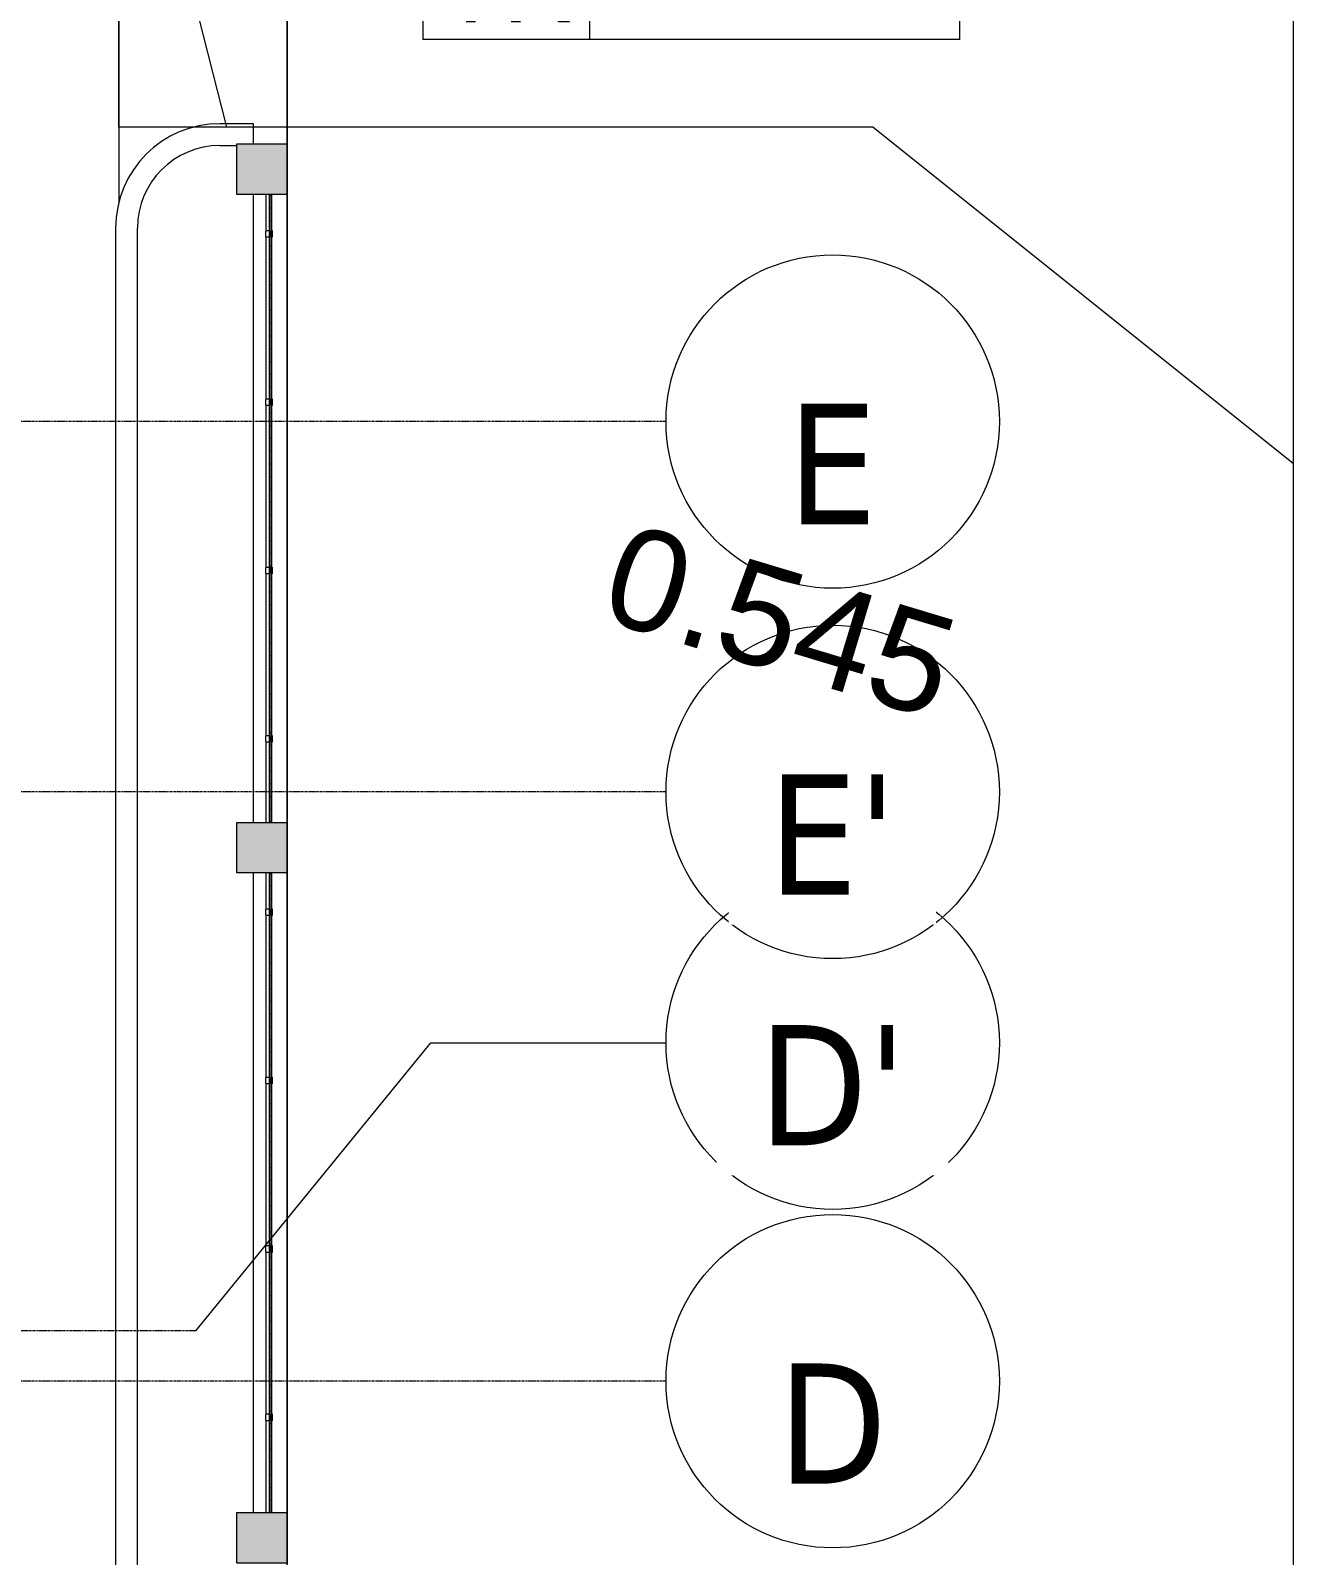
# Model space of a CAD drawing. Header units: millimetres. Extents: x -24439 to 198341, y -52871 to 149926.
# Drawn here: x 133276 to 140779, y 32502 to 41560 of the extents above; entities that cross this region are included whole.
import ezdxf

# ---------------------------------------------------------------- set-up
doc = ezdxf.new("R2010")
doc.units = ezdxf.units.MM
for name, pattern in [('Double dash', [41.999998, 12, -6, 6, -6, 6, -6]), ('Grid Line', [22.225, 12.7, -3.175, 3.175, -3.175]), ('NET VAN', [1.06, 0.53, -0.53])]:
    doc.linetypes.add(name, pattern=pattern)
for name, color, linetype, lineweight in [('A-ANNO-NOTE', 131, 'Continuous', 9), ('A-DETL-GENF-2', 9, 'NET VAN', 9), ('A-DETL-THIN', 151, 'Continuous', 9), ('A-FLOR', 192, 'Continuous', 9), ('A-FLOR-HRAL', 11, 'Continuous', 9), ('A-WALL', 113, 'Continuous', 9), ('C-PROP-LINE', 91, 'Double dash', 18), ('G-IMPT-1', 9, 'Continuous', 9), ('G-IMPT-6', 7, 'Continuous', 9), ('S-COLS', 52, 'Continuous', 9), ('S-COLS-3', 9, 'Continuous', 9), ('S-COLS-4', 52, 'Continuous', 18), ('S-GRID', 1, 'Continuous', 9), ('S-GRID-1', 1, 'Grid Line', 9), ('S-GRID-IDEN', 1, 'Continuous', 9)]:
    doc.layers.add(name, color=color, linetype=linetype, lineweight=lineweight)
doc.styles.add('Arial_1', font='arial_0.ttf', dxfattribs={"height": 600})
doc.styles.add('Arial_6', font='arial_0.ttf', dxfattribs={"height": 2})
doc.styles.add('Tahoma_B', font='tahomabd_0.ttf', dxfattribs={"height": 715})
pattern_1 = [(180, (609.6, 0), (-2e-15, 13), []), (90, (609.6, 0), (76, -5e-15), [])]

# ---------------------------------------------------------------- blocks, each defined once
blk = doc.blocks.new('M_Concrete-Rectangular-Column2 - 300x300-2025390-TKCS_MB ĐỊNH VỊ CAO ĐỘ THIẾT KẾ')
at = {"layer": 'S-COLS-3'}
blk.add_hatch(color=256, dxfattribs=at).paths.add_polyline_path([(-150, 150), (-150, -150), (150, -150), (150, 150)])
at = {"layer": 'S-COLS-4'}
for p, q in [((-150, 150), (150, 150)), ((-150, -150), (-150, 150)), ((150, 150), (150, -150)), ((150, -150), (-150, -150))]:
    blk.add_line(p, q, dxfattribs=at)
blk = doc.blocks.new('NBS_CLDPhysicalSecuritySystems_MtlMeshPnlFncngSym_CLDModsecSecurusS3_InfillPanel - NBS_CLDPhysicalSecuritySystems_MtlMeshPnlFncngSym_CLDModsecSecurusS2_InfillPanel-2369480-TKCS_MB ĐỊNH VỊ CAO ĐỘ THIẾT KẾ')
at = {"layer": 'A-FLOR-HRAL'}
h = blk.add_hatch(dxfattribs=at)
h.set_pattern_fill('FP_7', color=256, style=0, pattern_type=2)
h.set_pattern_definition(pattern_1)
h.paths.add_polyline_path([(3730, 6), (0, 6), (0, -6), (3730, -6)])
for p, q in [((0, 6), (3730, 6)), ((214, 11), (254, 11)), ((214, 6), (214, 11)), ((254, 6), (214, 6)), ((254, 11), (254, 6)), ((1214, 11), (1254, 11)), ((1214, 6), (1214, 11)), ((1254, 6), (1214, 6)), ((1254, 11), (1254, 6)), ((2214, 11), (2254, 11)), ((2214, 6), (2214, 11)), ((2254, 6), (2214, 6)), ((2254, 11), (2254, 6)), ((3214, 11), (3254, 11)), ((3214, 6), (3214, 11)), ((3254, 6), (3214, 6)), ((3254, 11), (3254, 6)), ((3730, -6), (0, -6)), ((0, -27), (218, -27)), ((214, -6), (254, -6)), ((214, -23), (214, -6)), ((250, -27), (218, -27)), ((250, -27), (1218, -27)), ((254, -6), (254, -23)), ((1214, -6), (1254, -6)), ((1214, -23), (1214, -6)), ((1250, -27), (1218, -27)), ((1250, -27), (2218, -27)), ((1254, -6), (1254, -23)), ((2214, -6), (2254, -6)), ((2214, -23), (2214, -6)), ((2250, -27), (2218, -27)), ((2250, -27), (3218, -27)), ((2254, -6), (2254, -23)), ((3214, -6), (3254, -6)), ((3214, -23), (3214, -6)), ((3250, -27), (3218, -27)), ((3250, -27), (3730, -27)), ((3254, -6), (3254, -23))]:
    blk.add_line(p, q, dxfattribs=at)
for centre, start, end in [((218, -23), 180, 270), ((250, -23), 270, 0), ((1218, -23), 180, 270), ((1250, -23), 270, 0), ((2218, -23), 180, 270), ((2250, -23), 270, 0), ((3218, -23), 180, 270), ((3250, -23), 270, 360)]:
    blk.add_arc(centre, 4, start, end, dxfattribs=at)
blk = doc.blocks.new('NBS_CLDPhysicalSecuritySystems_MtlMeshPnlFncngSym_CLDModsecSecurusS3_InfillPanel - NBS_CLDPhysicalSecuritySystems_MtlMeshPnlFncngSym_CLDModsecSecurusS2_InfillPanel-V174-TKCS_MB ĐỊNH VỊ CAO ĐỘ THIẾT KẾ')
at = {"layer": 'A-FLOR-HRAL'}
h = blk.add_hatch(dxfattribs=at)
h.set_pattern_fill('FP_7', color=256, style=0, pattern_type=2)
h.set_pattern_definition(pattern_1)
h.paths.add_polyline_path([(3800, 6), (0, 6), (0, -6), (3800, -6)])
for p, q in [((0, 6), (3800, 6)), ((214, 11), (254, 11)), ((214, 6), (214, 11)), ((254, 6), (214, 6)), ((254, 11), (254, 6)), ((1214, 11), (1254, 11)), ((1214, 6), (1214, 11)), ((1254, 6), (1214, 6)), ((1254, 11), (1254, 6)), ((2214, 11), (2254, 11)), ((2214, 6), (2214, 11)), ((2254, 6), (2214, 6)), ((2254, 11), (2254, 6)), ((3214, 11), (3254, 11)), ((3214, 6), (3214, 11)), ((3254, 6), (3214, 6)), ((3254, 11), (3254, 6)), ((3800, -6), (0, -6)), ((0, -27), (218, -27)), ((214, -6), (254, -6)), ((214, -23), (214, -6)), ((250, -27), (218, -27)), ((250, -27), (1218, -27)), ((254, -6), (254, -23)), ((1214, -6), (1254, -6)), ((1214, -23), (1214, -6)), ((1250, -27), (1218, -27)), ((1250, -27), (2218, -27)), ((1254, -6), (1254, -23)), ((2214, -6), (2254, -6)), ((2214, -23), (2214, -6)), ((2250, -27), (2218, -27)), ((2250, -27), (3218, -27)), ((2254, -6), (2254, -23)), ((3214, -6), (3254, -6)), ((3214, -23), (3214, -6)), ((3250, -27), (3218, -27)), ((3250, -27), (3800, -27)), ((3254, -6), (3254, -23))]:
    blk.add_line(p, q, dxfattribs=at)
for centre, start, end in [((218, -23), 180, 270), ((250, -23), 270, 0), ((1218, -23), 180, 270), ((1250, -23), 270, 0), ((2218, -23), 180, 270), ((2250, -23), 270, 0), ((3218, -23), 180, 270), ((3250, -23), 270, 360)]:
    blk.add_arc(centre, 4, start, end, dxfattribs=at)
blk = doc.blocks.new('Family - ___-1476882-TKCS_MB ĐỊNH VỊ CAO ĐỘ THIẾT KẾ')
at = {"layer": 'C-PROP-LINE'}
blk.add_line((134801.5, 77418.4), (134801.5, 7888.2), dxfattribs=at)
blk = doc.blocks.new('NCV_TKCS_251209_TONG THE HIEN TRANG SAN DUONG - NCV_TKCS_HIEN TRANG_251209a_dwg-1612995-TKCS_MB ĐỊNH VỊ CAO ĐỘ THIẾT KẾ')
at = {"layer": 'G-IMPT-1', "flags": 128}
blk.add_lwpolyline([(563620038.2, 1144994014.5), (563599985.9, 1145060590.2), (563591264.5, 1145065274), (563500590.2, 1145037963.3), (563495906.4, 1145029241.9), (563515958.7, 1144962666.2)], close=True, dxfattribs=at)
at = {"layer": 'G-IMPT-6', "insert": (563613670.8, 1145022128.7), "char_height": 600, "width": 2511.846, "attachment_point": 1, "line_spacing_factor": 0.941778, "style": 'Arial_1'}
blk.add_mtext('0.545', dxfattribs=at)
blk = doc.blocks.new('NCV_TKCS_251209_TONG THE HIEN TRANG SAN DUONG - NCV_TKCS_251209_TONG THE HIEN TRANG SAN DUONG-1605292-TKCS_MB ĐỊNH VỊ CAO ĐỘ THIẾT KẾ')
at = {"rotation": 343.2379237072182}
blk.add_blockref('NCV_TKCS_251209_TONG THE HIEN TRANG SAN DUONG - NCV_TKCS_HIEN TRANG_251209a_dwg-1612995-TKCS_MB ĐỊNH VỊ CAO ĐỘ THIẾT KẾ', (-869777547.7, -933796958.8), dxfattribs=at)
blk = doc.blocks.new('Grid - M_Grid Head - Circle-353313-TKCS_MB ĐỊNH VỊ CAO ĐỘ THIẾT KẾ')
at = {"layer": 'S-GRID-IDEN'}
blk.add_circle((0, 0), 4.5, dxfattribs=at)
blk = doc.blocks.new('GHI CHU CAO DO THIET KE - GHI CHÚ CAO ĐỘ THIẾT KẾ-1513209-TKCS_MB ĐỊNH VỊ CAO ĐỘ THIẾT KẾ')
at = {"layer": 'A-ANNO-NOTE'}
for p, q in [((0, 8), (0, 0)), ((14.5, 8), (0, 8)), ((4.5, 8), (4.5, 0)), ((14.5, 0), (14.5, 8)), ((14.5, 4), (0, 4)), ((14.5, 0), (0, 0))]:
    blk.add_line(p, q, dxfattribs=at)
at = {"layer": 'A-ANNO-NOTE', "char_height": 2, "attachment_point": 5, "line_spacing_factor": 0.936439, "style": 'Arial_6'}
for s, insert, width in [('\\pt0.5,1,1.5,2,2.5,3,3.5,4,4.5,5,5.5,6,6.5,7,7.5,8,8.5,9,9.5,10,10.5,11,11.5,12,12.5,13,13.5,14,14.5,15,15.5,16;QG', (2.255, 5.459), 4.63), ('\\pt0.5,1,1.5,2,2.5,3,3.5,4,4.5,5,5.5,6,6.5,7,7.5,8,8.5,9,9.5,10,10.5,11,11.5,12,12.5,13,13.5,14,14.5,15,15.5,16;TK', (2.229, 1.459), 4.5)]:
    blk.add_mtext(s, dxfattribs=dict(at, insert=insert, width=width))

msp = doc.modelspace()

# ---------------------------------------------------------------- linework, layer by layer
at = {"layer": 'A-DETL-THIN'}
for p, q in [((133801.6, 40986.3), (133801.6, 45986.3)), ((134801.6, 45986.3), (134801.6, 40986.3)), ((133801.5, 43486.3), (134440.5, 40986.3)), ((134801.6, 40986.3), (133801.6, 40986.3))]:
    msp.add_line(p, q, dxfattribs=at)
at = {"layer": 'A-FLOR'}
for p, q in [((140779.3, -3771.3), (140779.3, 77336.3)), ((133801.5, 61935.2), (133801.5, 40537.5)), ((133801.5, 45986.3), (133801.5, 40537.5)), ((134801.5, 40986.3), (134801.5, 45986.3)), ((134601.5, 41006.3), (134401.5, 41006.3)), ((134601.5, 40986.3), (134601.5, 41006.3)), ((138279.3, 40986.3), (134801.5, 40986.3)), ((140779.3, 38986.3), (138279.3, 40986.3)), ((134401.5, 40876.3), (134501.6, 40876.3)), ((133781.5, 40386.3), (133781.5, 14810.7)), ((133911.5, 14912.4), (133911.5, 40386.3))]:
    msp.add_line(p, q, dxfattribs=at)
for radius in [620, 490]:
    msp.add_arc((134401.5, 40386.3), radius, 90, 180, dxfattribs=at)
at = {"layer": 'A-WALL'}
for p, q in [((134601.5, 40886.3), (134601.5, 40986.3)), ((134801.5, 40986.3), (134601.5, 40986.3)), ((134801.5, 40986.3), (134801.5, 40886.3)), ((134601.5, 36856.3), (134601.5, 40586.3)), ((134801.5, 40586.3), (134801.5, 36856.3)), ((134601.5, 32756.3), (134601.5, 36556.3)), ((134801.5, 36556.3), (134801.5, 32756.3))]:
    msp.add_line(p, q, dxfattribs=at)
at = {"layer": 'S-GRID'}
for p, q in [((134257.8, 33836.9), (135654.8, 35547.3)), ((135654.8, 35547.3), (137051.8, 35547.3))]:
    msp.add_line(p, q, dxfattribs=at)
at = {"layer": 'S-GRID-1'}
for p, q in [((137051.8, 39236.9), (131551.8, 39236.9)), ((137051.8, 37036.9), (131551.8, 37036.9)), ((134257.8, 33836.9), (128757.8, 33836.9)), ((137051.8, 33536.9), (131551.8, 33536.9))]:
    msp.add_line(p, q, dxfattribs=at)

# ---------------------------------------------------------------- block references
at = {"layer": 'A-ANNO-NOTE', "xscale": 220, "yscale": 220, "zscale": 220}
msp.add_blockref('GHI CHU CAO DO THIET KE - GHI CHÚ CAO ĐỘ THIẾT KẾ-1513209-TKCS_MB ĐỊNH VỊ CAO ĐỘ THIẾT KẾ', (135607.4, 41507), dxfattribs=at)
at = {"layer": 'A-DETL-GENF-2'}
msp.add_blockref('NCV_TKCS_251209_TONG THE HIEN TRANG SAN DUONG - NCV_TKCS_251209_TONG THE HIEN TRANG SAN DUONG-1605292-TKCS_MB ĐỊNH VỊ CAO ĐỘ THIẾT KẾ', (26103.5, 9888.2), dxfattribs=at)
at = {"layer": 'A-FLOR-HRAL', "rotation": 270.0000000000001}
for name, p in [('NBS_CLDPhysicalSecuritySystems_MtlMeshPnlFncngSym_CLDModsecSecurusS3_InfillPanel - NBS_CLDPhysicalSecuritySystems_MtlMeshPnlFncngSym_CLDModsecSecurusS2_InfillPanel-2369480-TKCS_MB ĐỊNH VỊ CAO ĐỘ THIẾT KẾ', (134701.6, 40586.3)), ('NBS_CLDPhysicalSecuritySystems_MtlMeshPnlFncngSym_CLDModsecSecurusS3_InfillPanel - NBS_CLDPhysicalSecuritySystems_MtlMeshPnlFncngSym_CLDModsecSecurusS2_InfillPanel-V174-TKCS_MB ĐỊNH VỊ CAO ĐỘ THIẾT KẾ', (134701.6, 36556.3))]:
    msp.add_blockref(name, p, dxfattribs=at)
at = {"layer": 'C-PROP-LINE'}
msp.add_blockref('Family - ___-1476882-TKCS_MB ĐỊNH VỊ CAO ĐỘ THIẾT KẾ', (0, 0), dxfattribs=at)
at = {"layer": 'S-COLS', "rotation": 89.99999999999942}
for p in [(134651.6, 40736.3), (134651.6, 36706.3), (134651.6, 32606.3)]:
    msp.add_blockref('M_Concrete-Rectangular-Column2 - 300x300-2025390-TKCS_MB ĐỊNH VỊ CAO ĐỘ THIẾT KẾ', p, dxfattribs=at)
at = {"layer": 'S-GRID-IDEN', "xscale": 219.9999999999998, "yscale": 219.9999999999998, "zscale": 219.9999999999998}
for p, rotation in [((138041.8, 39236.9), 89.9999999999998), ((138041.8, 37036.9), 89.99999999999982), ((138041.8, 35547.3), 89.99999999999982), ((138041.8, 33536.9), 89.99999999999982)]:
    msp.add_blockref('Grid - M_Grid Head - Circle-353313-TKCS_MB ĐỊNH VỊ CAO ĐỘ THIẾT KẾ', p, dxfattribs=dict(at, rotation=rotation))

# ---------------------------------------------------------------- next in the draw order: texts
at = {"layer": 'S-GRID-IDEN', "char_height": 715, "attachment_point": 5, "line_spacing_factor": 0.996129, "style": 'Tahoma_B', "bg_fill": 3, "box_fill_scale": 1.25, "bg_fill_color": 256, "bg_fill_true_color": 13158600, "bg_fill_transparency": 0}
for s, insert, width in [('\\pt2793.99835,5587.9967,8382.0022,11176.00055,13969.9989,16763.99725,19558.00275,22352.0011,25145.99945,27939.9978,30734.0033,33528.00165,36322,39115.99835,41909.9967,44704.0022,47498.00055,50291.9989,53085.99725,55880.00275,58674.0011,61467.99945,64261.9978,67056.0033,69850.00165,72644,75437.99835,78231.9967,81026.0022,83820.00055,86613.9989,89407.99725;E', (138039.8, 38984.9), 611.6), ("\\pt2793.99835,5587.9967,8382.0022,11176.00055,13969.9989,16763.99725,19558.00275,22352.0011,25145.99945,27939.9978,30734.0033,33528.00165,36322,39115.99835,41909.9967,44704.0022,47498.00055,50291.9989,53085.99725,55880.00275,58674.0011,61467.99945,64261.9978,67056.0033,69850.00165,72644,75437.99835,78231.9967,81026.0022,83820.00055,86613.9989,89407.99725;E'", (138039.8, 36784.9), 873.4), ("\\pt2793.99835,5587.9967,8382.0022,11176.00055,13969.9989,16763.99725,19558.00275,22352.0011,25145.99945,27939.9978,30734.0033,33528.00165,36322,39115.99835,41909.9967,44704.0022,47498.00055,50291.9989,53085.99725,55880.00275,58674.0011,61467.99945,64261.9978,67056.0033,69850.00165,72644,75437.99835,78231.9967,81026.0022,83820.00055,86613.9989,89407.99725;D'", (138040.9, 35295.2), 1018.6), ('\\pt2793.99835,5587.9967,8382.0022,11176.00055,13969.9989,16763.99725,19558.00275,22352.0011,25145.99945,27939.9978,30734.0033,33528.00165,36322,39115.99835,41909.9967,44704.0022,47498.00055,50291.9989,53085.99725,55880.00275,58674.0011,61467.99945,64261.9978,67056.0033,69850.00165,72644,75437.99835,78231.9967,81026.0022,83820.00055,86613.9989,89407.99725;D', (138039.8, 33284.9), 756.8)]:
    msp.add_mtext(s, dxfattribs=dict(at, insert=insert, width=width))

doc.saveas('drawing.dxf')
